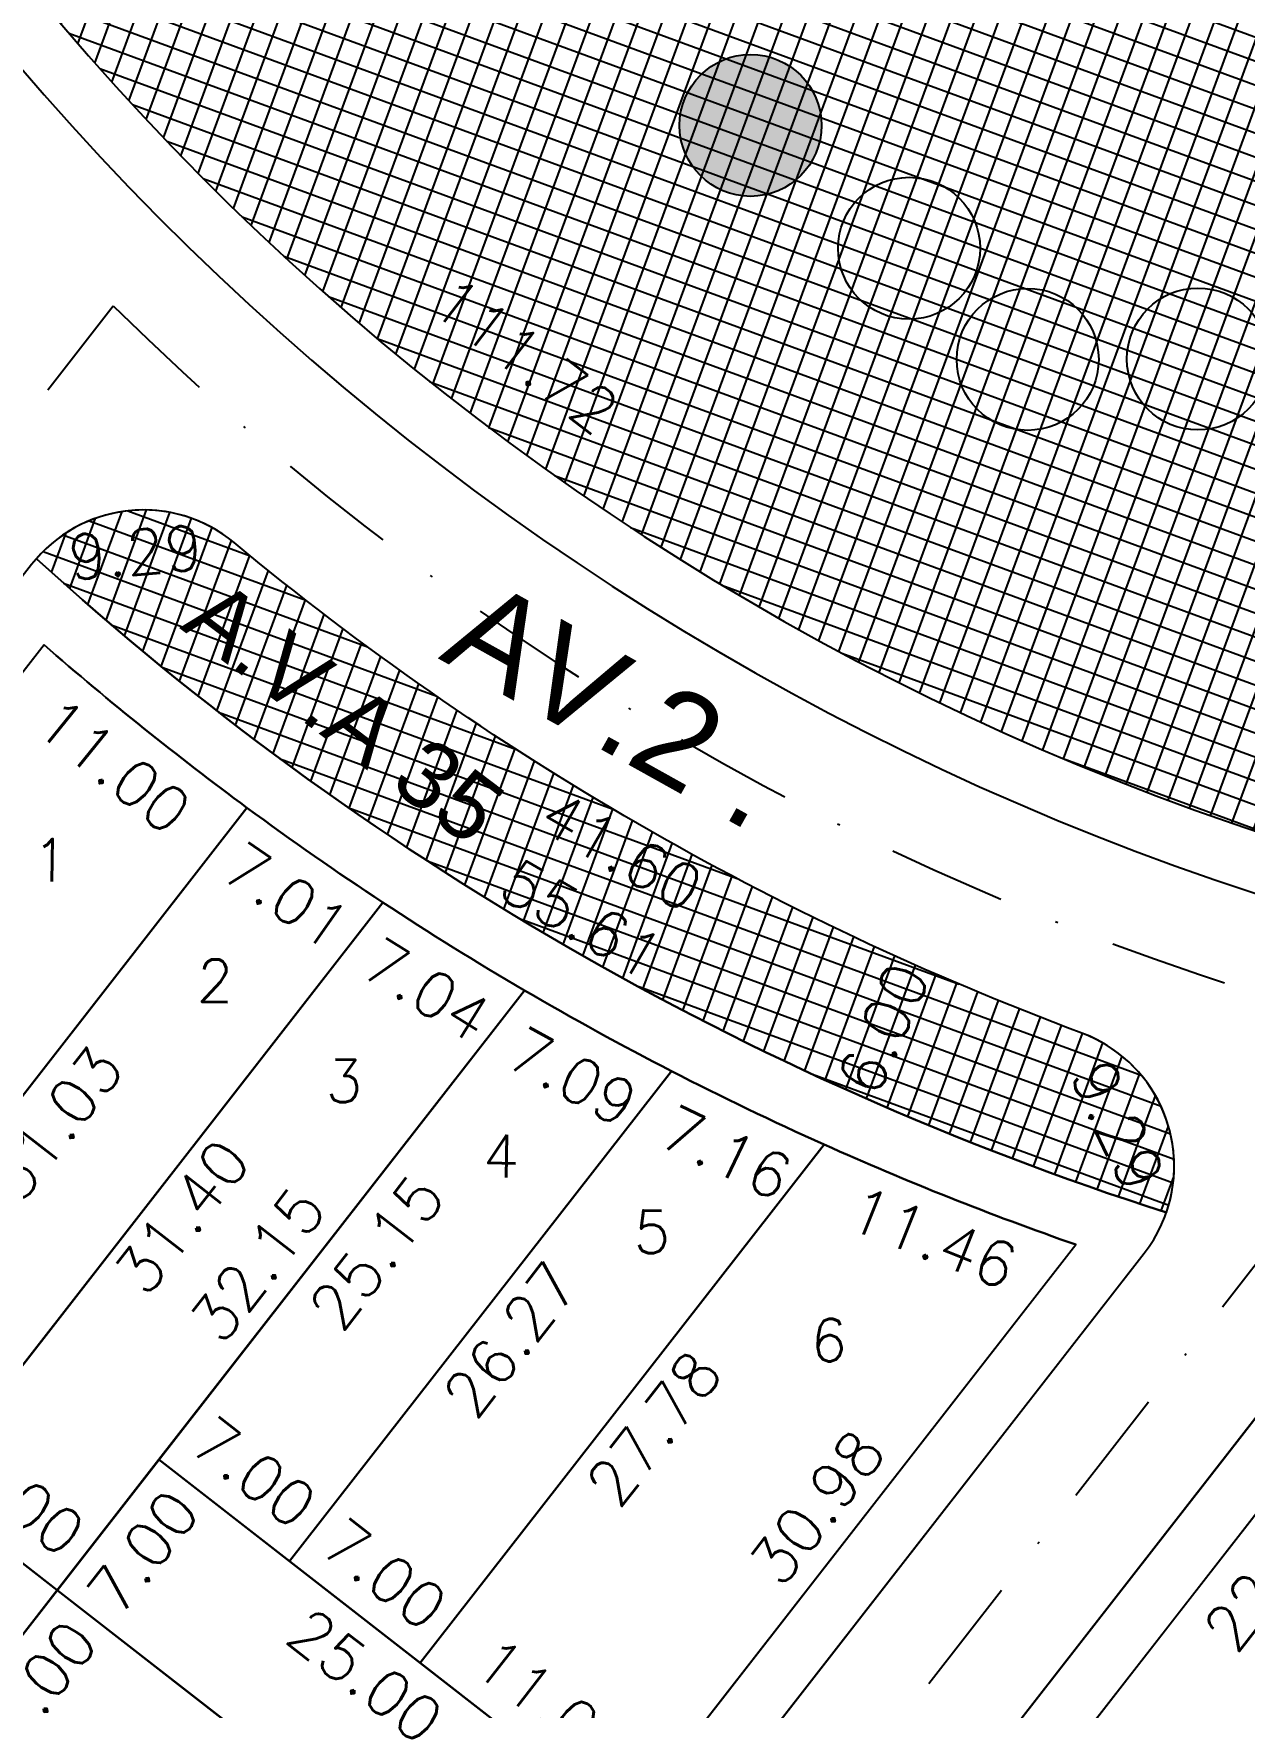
# Model space of a CAD drawing. Header units: millimetres. Extents: x -4430026 to 4783824, y 584 to 9593110.
# Drawn here: x 2488.7 to 2539.9, y 998.2 to 1069 of the extents above; entities that cross this region are included whole.
import ezdxf
from ezdxf.enums import TextEntityAlignment as Align

# ---------------------------------------------------------------- set-up
doc = ezdxf.new("R2010")
doc.units = ezdxf.units.MM
doc.linetypes.add('CONTINUO', pattern=[0])
doc.linetypes.add('DASHDOT', pattern=[1, 0.5, -0.25, 0, -0.25])
for name, color, linetype in [('Bra-Rua Calçadas', 1, 'Continuous'), ('Calçada', 1, 'Continuous'), ('Cota', 8, 'Continuous'), ('EIXO DAS VIAS', 252, 'DASHDOT'), ('Lotes', 2, 'Continuous'), ('MOLHO', 88, 'Continuous'), ('Nomes de Ruas', 3, 'Continuous'), ('Numero de lotes', 5, 'Continuous'), ('TXT A.VERDES', 7, 'Continuous'), ('Área Verde Alameda etc.', 92, 'Continuous'), ('Área Verde Geral', 98, 'Continuous')]:
    doc.layers.add(name, color=color, linetype=linetype)
doc.styles.add('arcad1', font='romans.shx')
doc.styles.add('ARIAL', font='arial.ttf', dxfattribs={"height": 0.25})
doc.styles.add('ROMANS', font='romans.shx')
doc.dimstyles.new('BOLA100', dxfattribs={"dimscale": 0, "dimtxt": 1.9, "dimasz": 0.18, "dimexe": 0.18, "dimexo": 0.063, "dimgap": 0, "dimtad": 1, "dimzin": 4, "dimdsep": 46, "dimtxsty": 'ROMANS', "dimcen": 0.09, "dimse1": 1, "dimse2": 1, "dimsd1": 1, "dimsd2": 1, "dimclrt": 256, "dimaunit": 1, "dimadec": 4, "dimazin": 0, "dimtfac": 1.2, "dimtix": 1, "dimtmove": 2, "dimatfit": 3, "dimfxl": 1, "dimtvp": 2, "dimtolj": 1, "dimtzin": 4, "dimarcsym": 0})
pattern_1 = [(69.82082076021932, (-350710.3129513949, -9590084.730252339), (-0.8940340631347666, 0.3285716724776191), []), (159.8208207602193, (-350710.3129513949, -9590084.730252339), (-0.3285716724776191, -0.8940340631347666), [])]

# ---------------------------------------------------------------- blocks, each defined once
blk = doc.blocks.new('*D1258')
at = {"layer": 'DEFPOINTS', "color": 0}
for p in [(2546.218090027558, 1013.8624511641), (2548.587964571839, 1012.017127468576), (2532.600522838055, 996.3739606962091)]:
    blk.add_point(p, dxfattribs=at)
at = {"layer": 'Cota', "insert": (2541.029616516424, 1003.856537206546), "char_height": 1.9, "attachment_point": 5, "rotation": 52.09357716318834, "style": 'ROMANS'}
blk.add_mtext('\\A1;22.16', dxfattribs=at)
blk = doc.blocks.new('*D1506')
at = {"layer": 'DEFPOINTS', "color": 0}
for p in [(2489.158733882929, 1043.126889130149), (2491.424965558236, 1041.362267867777), (2469.990717353752, 1018.510181190495)]:
    blk.add_point(p, dxfattribs=at)
at = {"layer": 'Cota', "insert": (2481.091392831922, 1029.637568870692), "char_height": 1.9, "attachment_point": 5, "rotation": 52.09357716318834, "style": 'ROMANS'}
blk.add_mtext('\\A1;31.20', dxfattribs=at)
blk = doc.blocks.new('*D1512')
at = {"layer": 'DEFPOINTS', "color": 0}
for p in [(2489.716097824728, 1003.15083988202), (2491.942166625843, 1001.417491795524), (2485.415482259808, 997.6277333517114)]:
    blk.add_point(p, dxfattribs=at)
at = {"layer": 'Cota', "insert": (2489.042294385435, 999.2395935001714), "char_height": 1.9, "attachment_point": 5, "rotation": 52.09357716318834, "style": 'ROMANS'}
blk.add_mtext('\\A1;7.00', dxfattribs=at)
blk = doc.blocks.new('*D1513')
at = {"layer": 'DEFPOINTS', "color": 0}
for p in [(2494.016713388251, 1008.673946414191), (2496.242782189333, 1006.940598327721), (2489.716097824728, 1003.15083988202)]:
    blk.add_point(p, dxfattribs=at)
at = {"layer": 'Cota', "insert": (2493.342909948737, 1004.762700032127), "char_height": 1.9, "attachment_point": 5, "rotation": 52.09357716318834, "style": 'ROMANS'}
blk.add_mtext('\\A1;7.00', dxfattribs=at)
blk = doc.blocks.new('*D1514')
at = {"layer": 'DEFPOINTS', "color": 0}
for p in [(2509.465461082743, 1028.51414789078), (2511.691529884728, 1026.780799803607), (2494.016713388251, 1008.673946414191)]:
    blk.add_point(p, dxfattribs=at)
at = {"layer": 'Cota', "insert": (2503.217591578839, 1017.444354035655), "char_height": 1.9, "attachment_point": 5, "rotation": 52.09357716318834, "style": 'ROMANS'}
blk.add_mtext('\\A1;25.15', dxfattribs=at)
blk = doc.blocks.new('*D1522')
at = {"layer": 'DEFPOINTS', "color": 0}
for p in [(2532.100571214781, 1018.288236836973), (2532.777564658771, 1017.761089926634), (2513.742093862487, 993.3146051131674)]:
    blk.add_point(p, dxfattribs=at)
at = {"layer": 'Cota', "insert": (2521.83327135622, 1006.648649401965), "char_height": 1.9, "attachment_point": 5, "rotation": 52.09357716318834, "style": 'ROMANS'}
blk.add_mtext('\\A1;30.98', dxfattribs=at)
blk = doc.blocks.new('*D1523')
at = {"layer": 'DEFPOINTS', "color": 0}
for p in [(2522.13167755351, 1021.993421584416), (2524.218351026547, 1020.368614899229), (2505.062926455388, 1000.072715288077)]:
    blk.add_point(p, dxfattribs=at)
at = {"layer": 'Cota', "insert": (2514.934411019552, 1009.991916720543), "char_height": 1.9, "attachment_point": 5, "rotation": 52.093577177718295, "style": 'ROMANS'}
blk.add_mtext('\\A1;27.78', dxfattribs=at)
blk = doc.blocks.new('*D1524')
at = {"layer": 'DEFPOINTS', "color": 0}
for p in [(2515.678786480321, 1025.099952487323), (2517.702457204361, 1023.524203447113), (2499.539819922285, 1004.373330857653)]:
    blk.add_point(p, dxfattribs=at)
at = {"layer": 'Cota', "insert": (2508.883409467525, 1013.744547601909), "char_height": 1.9, "attachment_point": 5, "rotation": 52.09357716646505, "style": 'ROMANS'}
blk.add_mtext('\\A1;26.27', dxfattribs=at)
blk = doc.blocks.new('*D1525')
at = {"layer": 'DEFPOINTS', "color": 0}
for p in [(2508.81327380254, 1029.021979262849), (2509.465461080415, 1028.514147892643), (2489.716097827057, 1003.15083988202)]:
    blk.add_point(p, dxfattribs=at)
at = {"layer": 'Cota', "insert": (2498.1890277179, 1016.923980226987), "char_height": 1.9, "attachment_point": 5, "rotation": 52.093577180395954, "style": 'ROMANS'}
blk.add_mtext('\\A1;32.15', dxfattribs=at)
blk = doc.blocks.new('*D1526')
at = {"layer": 'DEFPOINTS', "color": 0}
for p in [(2503.485588196186, 1032.228156913121), (2505.383253432371, 1030.750523156471), (2484.192991293488, 1007.451455451597)]:
    blk.add_point(p, dxfattribs=at)
at = {"layer": 'Cota', "insert": (2494.987390523168, 1018.945827395295), "char_height": 1.9, "attachment_point": 5, "rotation": 52.0935771699369, "style": 'ROMANS'}
blk.add_mtext('\\A1;31.40', dxfattribs=at)
blk = doc.blocks.new('*D1527')
at = {"layer": 'DEFPOINTS', "color": 0}
for p in [(2497.735236612602, 1036.236930854667), (2499.930297866324, 1034.527727068769), (2478.669884761317, 1011.752071013723)]:
    blk.add_point(p, dxfattribs=at)
at = {"layer": 'Cota', "insert": (2489.648057482796, 1022.868952117843), "char_height": 1.9, "attachment_point": 5, "rotation": 52.09357717300725, "style": 'ROMANS'}
blk.add_mtext('\\A1;31.03', dxfattribs=at)
blk = doc.blocks.new('*D3420')
at = {"layer": 'DEFPOINTS', "color": 0}
for p in [(2494.016713388251, 1008.673946414192), (2513.742093863419, 993.3146051131673), (2512.014337547166, 991.0957175961673)]:
    blk.add_point(p, dxfattribs=at)
at = {"layer": 'Cota', "insert": (2502.735302281888, 999.5249527078832), "char_height": 1.9, "attachment_point": 5, "rotation": 322.09357716465945, "style": 'ROMANS'}
blk.add_mtext('\\A1;25.00', dxfattribs=at)
blk = doc.blocks.new('*D3422')
at = {"layer": 'DEFPOINTS', "color": 0}
for p in [(2469.99071735189, 1018.510181188632), (2489.71609782566, 1003.15083988202), (2487.886843879087, 1000.801603065872)]:
    blk.add_point(p, dxfattribs=at)
at = {"layer": 'Cota', "insert": (2478.607808612889, 1009.230838178303), "char_height": 1.9, "attachment_point": 5, "rotation": 322.09357716465945, "style": 'ROMANS'}
blk.add_mtext('\\A1;25.00', dxfattribs=at)
blk = doc.blocks.new('*D3423')
at = {"layer": 'DEFPOINTS', "color": 0}
for p in [(2489.716097824728, 1003.15083988202), (2509.441478297102, 987.7914985847215), (2507.612224344081, 985.4422617602922)]:
    blk.add_point(p, dxfattribs=at)
at = {"layer": 'Cota', "insert": (2498.333189080576, 993.8714968706277), "char_height": 1.9, "attachment_point": 5, "rotation": 322.09357716465945, "style": 'ROMANS'}
blk.add_mtext('\\A1;25.00', dxfattribs=at)
blk = doc.blocks.new('*D3889')
at = {"layer": 'DEFPOINTS', "color": 0}
for p in [(2484.192991292557, 1007.451455451597), (2490.415109263773, 1004.048551985136), (2489.716097824728, 1003.15083988202)]:
    blk.add_point(p, dxfattribs=at)
at = {"layer": 'Cota', "insert": (2488.237210966636, 1006.948424226819), "char_height": 1.9, "attachment_point": 5, "rotation": 322.09357716465945, "style": 'ROMANS'}
blk.add_mtext('\\A1;7.00', dxfattribs=at)
blk = doc.blocks.new('*D3890')
at = {"layer": 'DEFPOINTS', "color": 0}
for p in [(2494.016713388251, 1008.673946414192), (2500.201921794572, 1005.223641492006), (2499.539819925545, 1004.373330853928)]:
    blk.add_point(p, dxfattribs=at)
at = {"layer": 'Cota', "insert": (2498.024023494701, 1008.123513730621), "char_height": 1.9, "attachment_point": 5, "rotation": 322.09357723177317, "style": 'ROMANS'}
blk.add_mtext('\\A1;7.00', dxfattribs=at)
blk = doc.blocks.new('*D3891')
at = {"layer": 'DEFPOINTS', "color": 0}
for p in [(2499.539819922285, 1004.373330857653), (2505.725028329501, 1000.923025930632), (2505.062926455388, 1000.072715288077)]:
    blk.add_point(p, dxfattribs=at)
at = {"layer": 'Cota', "insert": (2503.547130032075, 1003.82289817254), "char_height": 1.9, "attachment_point": 5, "rotation": 322.09357716465945, "style": 'ROMANS'}
blk.add_mtext('\\A1;7.00', dxfattribs=at)
blk = doc.blocks.new('*D3892')
at = {"layer": 'DEFPOINTS', "color": 0}
for p in [(2505.062926454922, 1000.072715288077), (2514.404195739057, 994.1649157582114), (2513.742093861556, 993.3146051113052)]:
    blk.add_point(p, dxfattribs=at)
at = {"layer": 'Cota', "insert": (2510.648267005054, 998.2935353039583), "char_height": 1.9, "attachment_point": 5, "rotation": 322.09357716465945, "style": 'ROMANS'}
blk.add_mtext('\\A1;11.00', dxfattribs=at)
blk = doc.blocks.new('*D7607')
at = {"layer": 'DEFPOINTS', "color": 0}
for p in [(2526.121956570134, 1029.520898305051), (2523.691153612863, 1024.035353942014), (2524.28781606036, 1023.77095559868)]:
    blk.add_point(p, dxfattribs=at)
at = {"layer": 'Cota', "insert": (2524.634673014558, 1026.898604915229), "char_height": 1.9, "attachment_point": 5, "rotation": 66.10048634101216, "style": 'ROMANS'}
blk.add_mtext('\\A1;6.00', dxfattribs=at)

msp = doc.modelspace()

# ---------------------------------------------------------------- hatches: boundary and pattern name
at = {"layer": 'MOLHO'}
msp.add_hatch(color=256, dxfattribs=at).paths.add_polyline_path([(2522.021257269533, 1065.09179044706, 1), (2516.021257269533, 1065.09179044706, 1)])
at = {"layer": 'Área Verde Alameda etc.'}
h = msp.add_hatch(dxfattribs=at)
h.set_pattern_fill('ANSI37', color=256, scale=0.3, angle=24.82082076021936, style=0)
h.set_pattern_definition(pattern_1)
edge = h.paths.add_edge_path()
edge.add_arc((2530.92968993592, 1021.084798092071), 5.99999999786484, 340.868479463533, 429.5461517749733)
edge.add_arc((2576.358551020139, 1142.888815175791), 123.9999999900996, 230.3255525839413, 249.5461517927757, ccw=False)
edge.add_arc((2493.363350462389, 1042.82984915008), 6.000000001254562, 50.32555257432548, 139.00322485713)
edge.add_arc((2576.358551031082, 1142.888815179516), 129.9999999967255, 227.6808972192571, 252.1908071482015)
at = {"layer": 'Área Verde Geral'}
h = msp.add_hatch(dxfattribs=at)
h.set_pattern_fill('ANSI37', color=256, scale=0.3, angle=24.82082076021936, style=0)
h.set_pattern_definition(pattern_1)
edge = h.paths.add_edge_path()
edge.add_arc((2549.156800904939, 1056.620635034565), 63.49999999879352, 4.243328717451099, 92.3490398161802)
edge.add_arc((2538.910052297508, 1306.410555051688), 186.4999999999502, 249.9773209203232, 272.3490398136419, ccw=False)
edge.add_arc((2473.684362963644, 1127.424914702822), 4.000000000505775, 69.97732090896147, 142.0935771728539)
edge.add_line((2470.528302087785, 1129.88240931188), (2462.815006096718, 1119.976535409738))
edge.add_arc((2465.971066970016, 1117.519040804405), 3.999999996400159, 142.0935771924178, 212.0272026589336)
edge.add_arc((2321.421779412065, 1027.099167576108), 166.5000000269251, 24.427058029328407, 32.02720263795612, ccw=False)
edge.add_arc((2576.358551026658, 1142.888815177653), 113.4999999963269, 204.4270580347466, 260.8264956121948)
edge.add_arc((2534.90813328924, 886.2141906675438), 146.4999999997061, 54.22459392295741, 80.82649561065188, ccw=False)
edge.add_line((2620.553421534003, 1005.071813903798), (2627.80519539198, 1011.630812317182))
edge.add_arc((2728.663386207701, 1069.93926235852), 116.5000000036211, 184.2433287171386, 210.0331988895936, ccw=False)

# ---------------------------------------------------------------- linework, layer by layer
at = {"layer": 'Bra-Rua Calçadas'}
msp.add_lwpolyline([(2536.598302460612, 1019.118371887181, 0.4074699298266992), (2533.026406602805, 1026.706521956299, -0.08406286164010274), (2497.193898182233, 1047.447955275003, 0.4074699297444209), (2488.834871432149, 1046.765948448379, 0.1073542451910806)], format="xyb", close=True, dxfattribs=at)
at = {"layer": 'Calçada', "lineweight": -3}
for p, q in [((2546.995070488994, 1018.929480645854), (2405.602946581655, 837.3452977967004)), ((2546.995070488994, 1018.929480645854), (2405.602946582587, 837.3452977967004)), ((2399.2908248318, 842.2602870129535), (2535.663781247904, 1017.398556178484)), ((2399.2908248318, 842.2602870129535), (2535.663781248835, 1017.398556178484))]:
    msp.add_line(p, q, dxfattribs=at)
for points in [[(2614.975882181303, 1061.504131719519, 0.4045628709903589), (2546.451659270899, 1122.565173922155, -0.09840974893917807), (2475.578887835947, 1133.653026683305, 0.3260102789429979), (2468.779649857768, 1131.705870930154), (2460.627403539942, 1121.236270891551, 0.3155455342759008), (2460.28126960328, 1114.357645640198, -0.03368865414324611), (2470.741888515988, 1094.918818317402, 0.2511800296179913), (2557.865287732669, 1028.372444242288, -0.1260320196818159), (2623.377939196174, 999.832382181708), (2658.094608825502, 972.7999414895216, 0.414213562373095), (2660.901386567262, 973.1492246222238), (2662.130133873188, 974.7272550575922, 0.4142135623730273), (2661.780850737227, 977.5340327993522), (2658.624789863696, 979.9915274084101, -0.2118737205934288)], [(2614.975882181303, 1061.504131719519, 0.4045628709903589), (2546.45165927183, 1122.565173922155, -0.09840974893917807), (2475.578887835947, 1133.653026683305, 0.3260102789429979), (2468.779649857768, 1131.705870930154), (2460.627403539942, 1121.236270891551, 0.3155455342759008), (2460.281269604211, 1114.357645640198, -0.03368865414324611), (2470.741888515988, 1094.918818317402, 0.2511800296179913), (2557.865287732669, 1028.372444242288, -0.1260320196818159), (2623.377939197106, 999.832382181708), (2658.094608826434, 972.7999414895216, 0.414213562373095), (2660.901386568194, 973.1492246222238), (2662.130133873188, 974.7272550575922, 0.4142135623730273), (2661.780850738158, 977.5340328012148), (2658.624789864161, 979.9915274084101, -0.2118737205934288)], [(2612.482735162472, 1061.319150785033, 0.4045628709903417), (2546.554126756602, 1120.067274717663, -0.09792627282200671), (2475.05393124452, 1131.183143371765, 0.3254806055720967), (2470.528302087785, 1129.88240931188), (2462.815006096718, 1119.976535409738, 0.3149804129602684), (2462.579881341999, 1115.397753456656, -0.03317404827277155), (2473.018109690269, 1095.952654453043, 0.2511800296179963), (2558.263849439436, 1030.84046947961, -0.1165967950166232), (2620.553421534003, 1005.071813903798), (2627.80519539198, 1011.630812317182, -0.1130069386047519)], [(2535.663781247904, 1017.398556178484, 0.5065203896132893), (2533.026406602805, 1026.706521956299, -0.08406286164010274), (2497.193898181302, 1047.447955275003, 0.4232807710666636), (2488.629259149415, 1046.516091067393), (2355.894987794907, 876.0508378781865, 0.4142135623730941), (2356.942837195342, 867.6305046547691), (2390.870491606054, 841.2124376148472, 0.4142135623733702), (2399.2908248318, 842.2602870129535)], [(2535.663781248835, 1017.398556178484, 0.5065203896132893), (2533.026406603736, 1026.706521956299, -0.08406286164010274), (2497.193898181302, 1047.447955275003, 0.4232807710666636), (2488.629259149415, 1046.516091067393), (2355.894987794907, 876.0508378781865, 0.4142135623730941), (2356.942837195342, 867.6305046547691), (2390.870491606986, 841.2124376148472, 0.4142135623733702), (2399.2908248318, 842.2602870129535)], [(2600.103497188409, 997.612415636007, 0.4673204770610429), (2598.159926148002, 1006.610248331029, 0.08108317150214055), (2556.589890262914, 1020.474763488446, -0.007625418565185916), (2552.865902844222, 1021.134573031266, 0.2820982468382027), (2546.995070488994, 1018.929480645854), (2405.602946581655, 837.3452977967004, 0.4142135623730674), (2406.650795983487, 828.924964567695), (2440.578450392337, 802.5068975277732, 0.4142135623732527), (2448.998783619014, 803.5547469258795)], [(2600.103497188409, 997.612415636007, 0.4673204770610429), (2598.159926148934, 1006.610248331029, 0.08108317150214055), (2556.589890262914, 1020.474763488446, -0.007625418565185916), (2552.865902844222, 1021.134573031266, 0.2820982468382027), (2546.995070488994, 1018.929480645854), (2405.602946582587, 837.3452977967004, 0.4142135623730674), (2406.650795983021, 828.924964573283), (2440.578450393268, 802.5068975277732, 0.4142135623732527), (2448.998783619945, 803.5547469258795)]]:
    msp.add_lwpolyline(points, format="xyb", close=True, dxfattribs=at)
msp.add_lwpolyline([(2536.598302462009, 1019.118371883456, -0.1073542451950033), (2488.834871432149, 1046.765948448379)], format="xyb", dxfattribs=at)
msp.add_arc((2576.358551032246, 1142.888815181379), 116.0000000000008, 204.4270580967775, 260.8264956207763, dxfattribs=at)
msp.add_arc((2576.358551032246, 1142.888815181379), 116.0000000000008, 204.4270580967775, 260.8264956207763, dxfattribs=at)
at = {"layer": 'EIXO DAS VIAS', "ltscale": 10}
for p, q in [((2346.595190398266, 870.6181802992264, 103.7075370668876), (2492.083155414426, 1057.462486138616, 103.7075370668876)), ((2396.252045433373, 831.8470097352306, 103.7075370668876), (2547.710261041169, 1026.358666803736, 103.7075370668876))]:
    msp.add_line(p, q, dxfattribs=at)
at = {"layer": 'EIXO DAS VIAS', "ltscale": 10, "elevation": 103.7075370668876}
msp.add_lwpolyline([(2547.710261041169, 1026.358666803736, -0.1351958191027795), (2492.085570904297, 1057.460103264127)], format="xyb", dxfattribs=at)
at = {"layer": 'Lotes', "linetype": 'CONTINUO', "lineweight": -3}
for p, q in [((2489.158733887469, 1043.126889126424), (2474.291332919953, 1024.033287720803)), ((2497.735236612019, 1036.236930854667), (2478.669884761666, 1011.752071013723)), ((2503.485588196536, 1032.228156913121), (2484.192991293838, 1007.451455451597)), ((2509.46546108123, 1028.514147894506), (2494.016713390929, 1008.673946416054)), ((2494.016713390929, 1008.673946416054), (2509.46546108123, 1028.514147894506)), ((2515.678786482067, 1025.099952489186), (2499.539819922635, 1004.373330857653)), ((2499.539819922635, 1004.373330857653), (2515.678786482067, 1025.099952489186)), ((2522.13167755386, 1021.993421584416), (2505.062926455737, 1000.072715288077)), ((2505.062926455737, 1000.072715288077), (2522.13167755386, 1021.993421584416)), ((2489.716097827406, 1003.15083988202), (2469.990717354101, 1018.510181190495)), ((2469.990717354101, 1018.510181190495), (2489.716097827406, 1003.15083988202)), ((2513.742093863768, 993.3146051131675), (2532.777564660051, 1017.761089928497)), ((2546.218090030236, 1013.862451164101), (2532.600522837938, 996.3739606999347)), ((2494.016713390929, 1008.673946416054), (2489.716097827406, 1003.15083988202)), ((2489.716097827406, 1003.15083988202), (2494.016713390929, 1008.673946416054)), ((2513.742093863768, 993.3146051131675), (2494.016713390929, 1008.673946416054)), ((2494.016713390929, 1008.673946416054), (2499.539819922635, 1004.373330857653)), ((2499.539819922635, 1004.373330857653), (2505.062926455737, 1000.072715288077)), ((2489.716097827406, 1003.15083988202), (2485.415482260623, 997.6277333517114)), ((2485.415482260623, 997.6277333517114), (2489.716097827406, 1003.15083988202)), ((2509.44147829652, 987.7914985847215), (2489.716097827406, 1003.15083988202)), ((2489.716097827406, 1003.15083988202), (2509.44147829652, 987.7914985847215)), ((2505.062926455737, 1000.072715288077), (2513.742093863768, 993.3146051131675))]:
    msp.add_line(p, q, dxfattribs=at)
at = {"layer": 'Lotes', "lineweight": -3}
for p, q in [((2375.442598532291, 856.3940091766904), (2509.46546108123, 1028.514147894506)), ((2499.539819922635, 1004.373330857653), (2515.678786482067, 1025.099952489186)), ((2505.062926455737, 1000.072715288077), (2522.13167755386, 1021.993421584416)), ((2509.44147829652, 987.7914985847215), (2469.990717354101, 1018.510181190495))]:
    msp.add_line(p, q, dxfattribs=at)
at = {"layer": 'Lotes', "linetype": 'CONTINUO', "lineweight": -3}
for points in [[(2489.158733885606, 1043.126889126424), (2474.29133291809, 1024.033287720803), (2469.990717352239, 1018.510181188632), (2478.669884760269, 1011.752071013723), (2497.735236610622, 1036.236930852805, -0.02076606277137783)], [(2497.735236612019, 1036.236930854667), (2478.669884760269, 1011.752071013723), (2484.192991292906, 1007.451455451597), (2503.485588195605, 1032.228156911258, -0.0132282869481915)], [(2503.485588195605, 1032.228156911258), (2484.192991292906, 1007.451455451597), (2489.716097825078, 1003.15083988202), (2494.016713388601, 1008.673946414192), (2509.465461080765, 1028.514147892643, -0.01328417573474221)]]:
    msp.add_lwpolyline(points, format="xyb", close=True, dxfattribs=at)
at = {"layer": 'Lotes'}
for points in [[(2509.46546108123, 1028.514147894506), (2494.016713390463, 1008.673946416054), (2499.539819922635, 1004.373330857653), (2515.678786482998, 1025.099952483598, -0.01337896015894445)], [(2515.678786482998, 1025.099952483598), (2499.539819922169, 1004.373330852065), (2505.06292645434, 1000.072715288077), (2522.13167755386, 1021.993421584416, -0.013515161182078)], [(2522.13167755386, 1021.993421584416), (2505.062926455272, 1000.072715288077), (2513.742093862837, 993.3146051131675), (2532.77756465912, 1017.761089926634, -0.02162582996871661)], [(2555.23478048701, 1012.083477683414, -0.01734580017209497), (2546.218090029304, 1013.862451164101), (2532.600522838404, 996.3739606962095), (2541.279690245969, 989.6158505287508), (2558.351441764609, 1011.540410142441, 0.006203417776057257)]]:
    msp.add_lwpolyline(points, format="xyb", close=True, dxfattribs=at)
for points in [[(2469.990717354101, 1018.510181190495), (2465.690101791975, 1012.987074652735), (2485.415482260158, 997.6277333517114), (2489.716097827406, 1003.15083988202)], [(2469.990717353636, 1018.510181183044), (2465.690101786853, 1012.987074650873), (2485.415482258295, 997.6277333461235), (2489.716097823215, 1003.150839876432)], [(2494.01671339186, 1008.673946414192), (2489.71609782694, 1003.15083988202), (2509.44147829652, 987.7914985847215), (2513.742093862837, 993.3146051131675)], [(2489.716097827406, 1003.15083988202), (2485.415482260158, 997.6277333517114), (2505.140862732997, 982.2683920469622), (2509.44147829652, 987.7914985847215)]]:
    msp.add_lwpolyline(points, close=True, dxfattribs=at)
at = {"layer": 'Lotes', "linetype": 'CONTINUO', "lineweight": -3}
for centre, radius, start, end in [((2576.358551035506, 1142.888815175791), 132.4999999974864, 228.8439715149752, 233.6025185517906), ((2576.358551050407, 1142.888815201868), 132.5000000296739, 233.6025185517906, 236.63404186236), ((2576.358551006635, 1142.888815177653), 132.4999999846551, 236.63404186236, 239.6783715566148), ((2576.3585510383, 1142.888815188829), 132.5000000100181, 239.6783715566148, 242.7444204233176), ((2576.358550999184, 1142.888815159027), 132.4999999655406, 242.7444204233176, 245.8416786392003), ((2576.35855103504, 1142.888815190692), 132.5000000111636, 245.8416786392003, 250.7971813552717)]:
    msp.add_arc(centre, radius, start, end, dxfattribs=at)
at = {"layer": 'MOLHO'}
for centre in [(2519.021257269533, 1065.09179044706, 103.7075370668876), (2525.723067927976, 1059.896803574685, 103.7075370668876), (2530.738626549823, 1055.196848625366, 103.7075370668876), (2537.933070699555, 1055.212572418202, 103.7075370668876)]:
    msp.add_circle(centre, 2.999999999999998, dxfattribs=at)
at = {"layer": 'Área Verde Alameda etc.'}
msp.add_lwpolyline([(2536.598302460612, 1019.118371887181, 0.4074699298266992), (2533.026406602805, 1026.706521956299, -0.08406286164010274), (2497.193898182233, 1047.447955275003, 0.4074699297444209), (2488.834871432149, 1046.765948448379, 0.1073542451910806)], format="xyb", close=True, dxfattribs=at)

# ---------------------------------------------------------------- texts
at = {"layer": 'Cota', "attachment_point": 5, "style": 'ROMANS'}
for s, insert, char_height, rotation in [('\\A1;111.72', (2509.501919314718, 1055.359222516466), 1.9, 322.62677682347066), ('\\A1;9.29', (2493.019969596631, 1047.038501907189), 1.9, 4.664388716579848), ('\\A1;11.00', (2492.104846601827, 1038.011238655124), 1.899999999999999, 321.2232450232502), ('\\A1;41.60', (2513.559840378106, 1034.398948850159), 1.9, 329.9358521883762), ('\\A1;7.01', (2499.400201371858, 1032.496566984851), 1.899999999999999, 325.11828018238515), ('\\A1;55.61', (2511.893268969596, 1031.519811566968), 1.9, 329.9358521836591), ('\\A1;7.04', (2505.335978673758, 1028.536385720644), 1.899999999999999, 328.1562066804412), ('\\A1;7.09', (2511.500505615944, 1024.8568652757), 1.899999999999999, 331.21139598435377), ('\\A1;9.29', (2534.551622790039, 1022.789715206299), 1.9, 295.2073156177077), ('\\A1;7.16', (2517.991741836058, 1021.64918372785), 1.899999999999999, 334.29304954000884), ('\\A1;11.46', (2526.726823363906, 1018.046573935125), 1.899999999999999, 338.319429990214)]:
    msp.add_mtext(s, dxfattribs=dict(at, insert=insert, char_height=char_height, rotation=rotation))
at = {"layer": 'Nomes de Ruas', "extrusion": (-0.06420562996105514, 0.05817820383269585, 0.9962393957679576), "style": 'ARIAL'}
msp.add_text('AV.2 .', height=4, rotation=102.967461690672, dxfattribs=at).set_placement((-2458.786676871988, 1159.39040150314, -100.8326346915854), align=Align.MIDDLE_CENTER)
at = {"layer": 'Numero de lotes', "style": 'arcad1'}
for s, p in [('1', (2489.42768683877, 1034.016313403893, 103.7075370668876)), ('2', (2496.387452598998, 1028.920580146883, 103.7075370668876)), ('3', (2501.841739541722, 1024.68032520828, 103.7075370668876)), ('4', (2508.478198577055, 1021.508614709649, 103.7075370668876)), ('5', (2514.861603277141, 1018.299811100636, 103.7075370668876)), ('6', (2522.334014161826, 1013.719329975594, 103.7075370668876))]:
    msp.add_text(s, height=1.799999999999999, rotation=358.9753949972398, dxfattribs=at).set_placement(p, align=Align.MIDDLE_CENTER)
at = {"layer": 'TXT A.VERDES', "linetype": 'CONTINUO', "insert": (2496.552535086392, 1046.075715333272, 103.7075370668876), "char_height": 2.799999999999997, "width": 43.98267497603155, "attachment_point": 1, "rotation": 322.8731945307975, "style": 'arcad1'}
msp.add_mtext('{\\fArial|b0|i0|c0|p34;A.V.A 35}', dxfattribs=at)

# ---------------------------------------------------------------- dimensions: what is measured, and where the dimension line sits
at = {"layer": 'Cota'}
for base, p1, p2, angle, picture, middle in [((2491.424965558236, 1041.362267867777), (2469.990717353752, 1018.510181190495), (2489.158733882929, 1043.126889130149), 232.0935771631884, '*D1506', (2481.091392831922, 1029.637568870692)), ((2511.691529884728, 1026.780799803607), (2494.016713388251, 1008.673946414192), (2509.465461082744, 1028.51414789078), 232.0935771631884, '*D1514', (2503.217591578839, 1017.444354035655)), ((2487.886843879087, 1000.801603065872), (2469.99071735189, 1018.510181188632), (2489.71609782566, 1003.15083988202), 142.0935771646594, '*D3422', (2478.607808612889, 1009.230838178303)), ((2532.100571214781, 1018.288236836973), (2513.742093862487, 993.3146051131675), (2532.777564658771, 1017.761089926634), 232.0935771631884, '*D1522', (2521.83327135622, 1006.648649401965)), ((2548.587964571839, 1012.017127468576), (2532.600522838055, 996.3739606962095), (2546.218090027558, 1013.862451164101), 232.0935771631884, '*D1258', (2541.029616516424, 1003.856537206546)), ((2490.415109263773, 1004.048551985136), (2484.192991292557, 1007.451455451597), (2489.716097824728, 1003.15083988202), 142.0935771646594, '*D3889', (2488.237210966636, 1006.948424226819)), ((2496.242782189333, 1006.940598327721), (2489.716097824728, 1003.15083988202), (2494.016713388251, 1008.673946414192), 232.0935771631884, '*D1513', (2493.342909948737, 1004.762700032127)), ((2512.014337547166, 991.0957175961673), (2494.016713388251, 1008.673946414192), (2513.742093863419, 993.3146051131675), 142.0935771646594, '*D3420', (2502.735302281888, 999.5249527078832)), ((2505.725028329501, 1000.923025930632), (2499.539819922285, 1004.373330857653), (2505.062926455388, 1000.072715288077), 142.0935771646594, '*D3891', (2503.547130032075, 1003.82289817254)), ((2491.942166625843, 1001.417491795524), (2485.415482259808, 997.6277333517114), (2489.716097824728, 1003.15083988202), 232.0935771631884, '*D1512', (2489.042294385435, 999.2395935001714)), ((2507.612224344081, 985.4422617602922), (2489.716097824728, 1003.15083988202), (2509.441478297102, 987.7914985847215), 142.0935771646594, '*D3423', (2498.333189080576, 993.8714968706277)), ((2514.404195739057, 994.1649157582114), (2505.062926454922, 1000.072715288077), (2513.742093861556, 993.3146051113049), 142.0935771646594, '*D3892', (2510.648267005054, 998.2935353039583))]:
    dim = msp.add_linear_dim(base=base, p1=p1, p2=p2, angle=angle, dimstyle='BOLA100', override={"dimscale": 1}, dxfattribs=at)
    dim.commit()
    dim.dimension.update_dxf_attribs({"geometry": picture, "text_midpoint": middle})
for p1, p2, distance, picture, middle in [((2478.669884761317, 1011.752071013723), (2497.735236612602, 1036.236930854667), -2.7820265076594226, '*D1527', (2489.648057482796, 1022.868952117843)), ((2484.192991293488, 1007.451455451597), (2503.485588196187, 1032.228156913121), -2.405105999205129, '*D1526', (2494.987390523168, 1018.945827395295)), ((2526.121956570134, 1029.520898305051), (2523.691153612863, 1024.035353942014), 0.6526197669474789, '*D7607', (2524.634673014558, 1026.898604915229)), ((2489.716097827057, 1003.15083988202), (2509.465461080415, 1028.514147892643), 0.8265839013598192, '*D1525', (2498.1890277179, 1016.923980226987)), ((2499.539819922285, 1004.373330857653), (2515.678786480321, 1025.099952487324), -2.564805691872712, '*D1524', (2508.883409467525, 1013.744547601909)), ((2505.062926455388, 1000.072715288077), (2522.131677553511, 1021.993421584416), -2.6446555441684856, '*D1523', (2514.934411019552, 1009.991916720543)), ((2494.016713388251, 1008.673946414192), (2499.539819925545, 1004.373330853928), 1.07768597754529, '*D3890', (2498.024023494701, 1008.123513730621))]:
    dim = msp.add_aligned_dim(p1=p1, p2=p2, distance=distance, dimstyle='BOLA100', override={"dimscale": 1}, dxfattribs=at)
    dim.commit()
    dim.dimension.update_dxf_attribs({"geometry": picture, "text_midpoint": middle})

doc.saveas('drawing.dxf')
